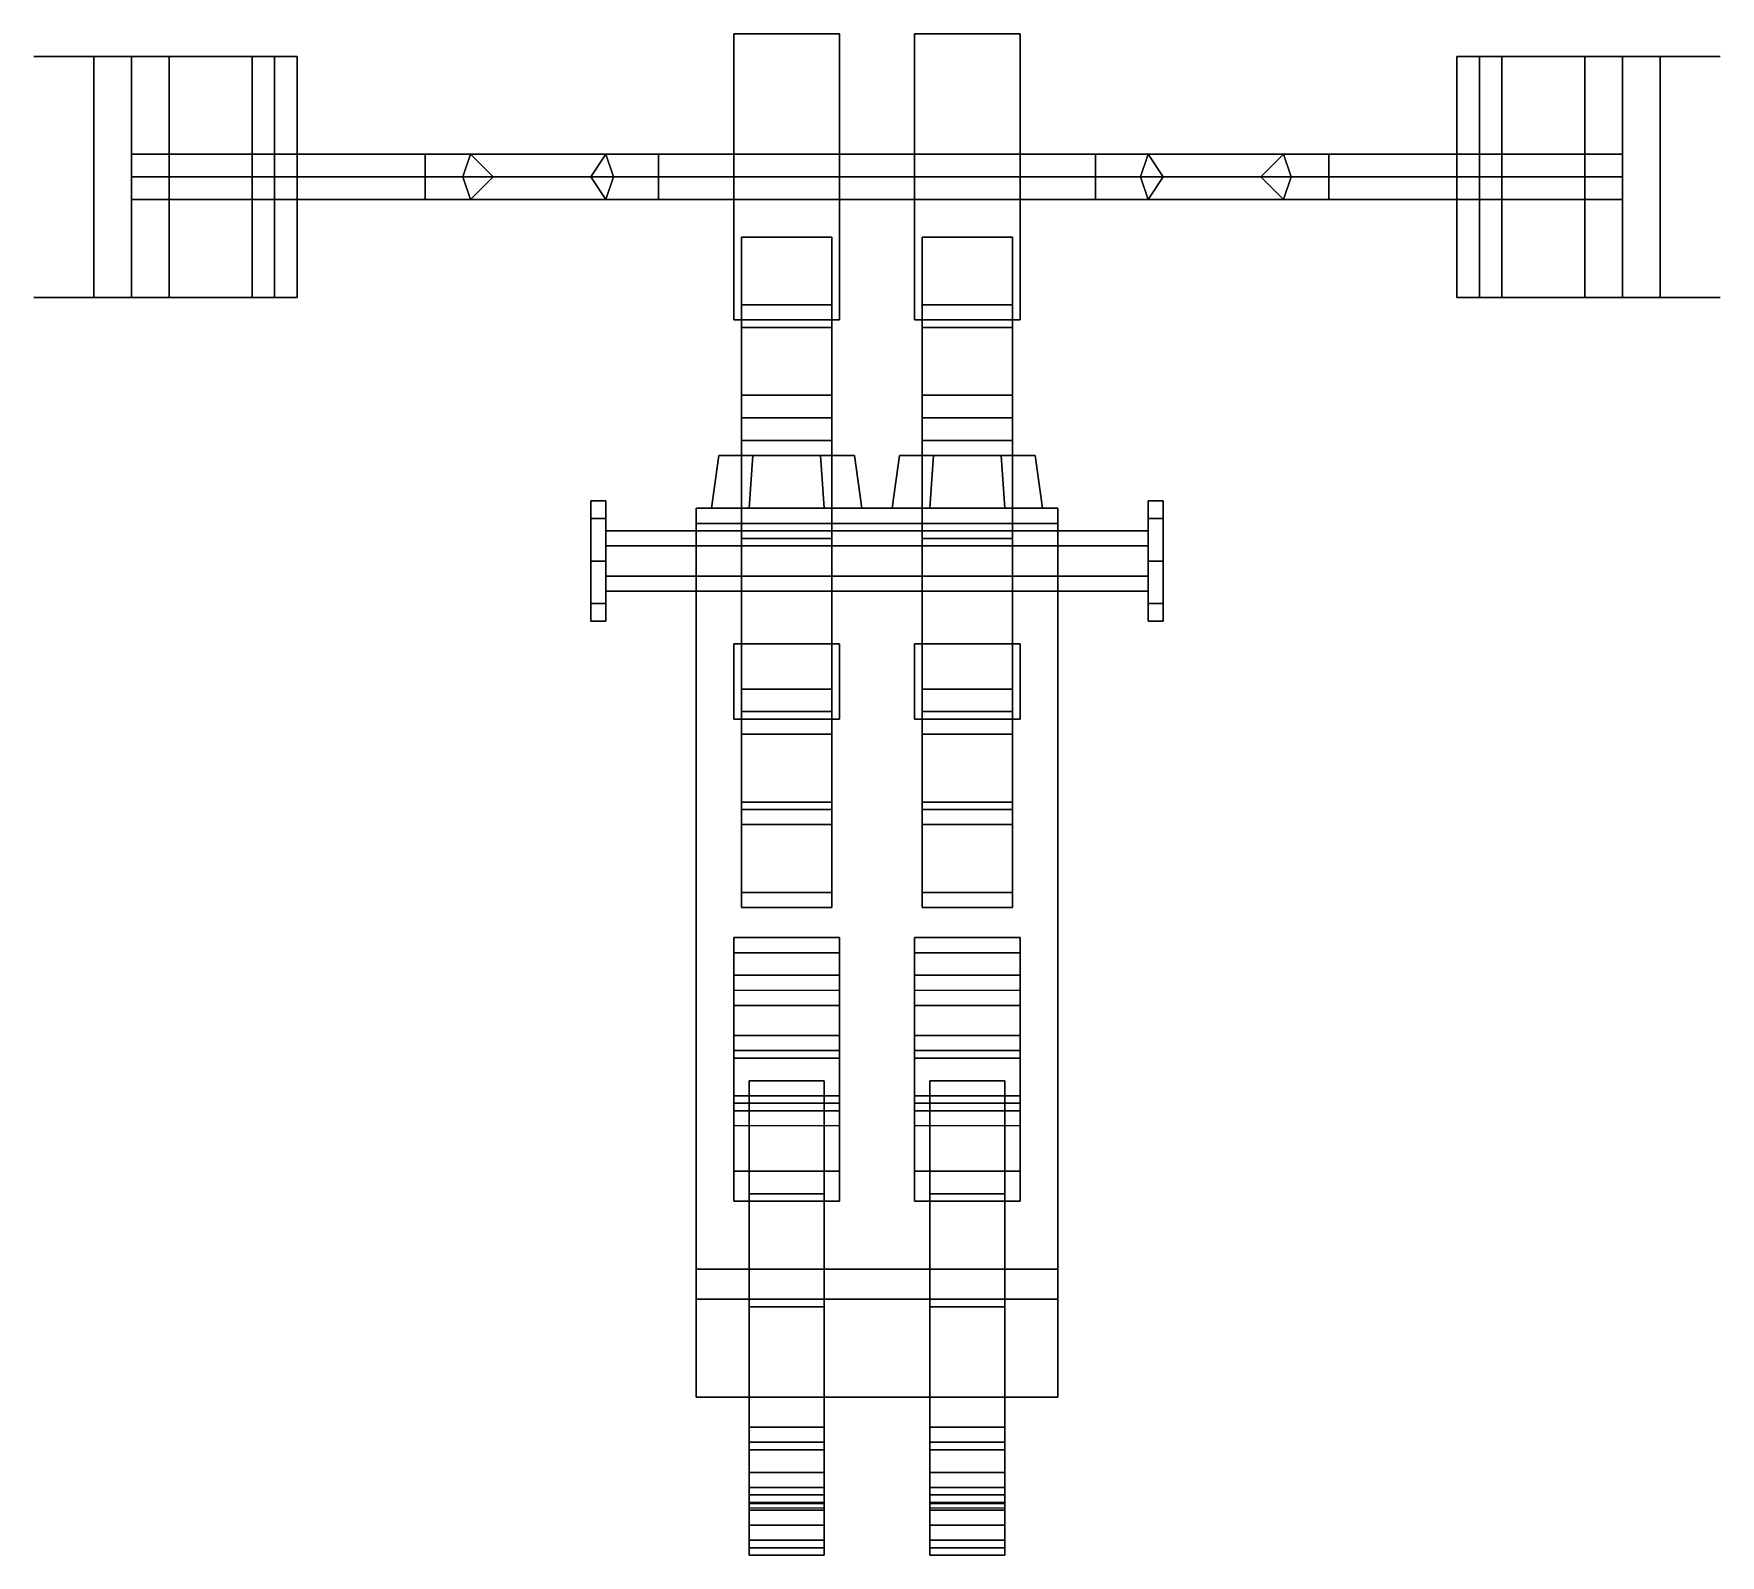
# Model space of a CAD drawing. Extents: x -1.12 to 1.12, y -1.32 to 0.7.
import ezdxf

# ---------------------------------------------------------------- set-up
doc = ezdxf.new("R2010")
doc.units = 0
doc.layers.add('SLEEVE', color=5, linetype='CONTINUOUS')

msp = doc.modelspace()

# ---------------------------------------------------------------- linework, layer by layer
at = {"layer": 'SLEEVE'}
for points in [[(-0.19, 0.32, -0.09), (-0.19, 0.7, -0.09), (-0.05, 0.7, -0.09), (-0.05, 0.32, -0.09)], [(-0.05, 0.32, 0.19), (-0.05, 0.7, 0.19), (-0.19, 0.7, 0.19), (-0.19, 0.32, 0.19)], [(-0.05, 0.7, 0.19), (-0.05, 0.7, -0.09), (-0.19, 0.7, -0.09), (-0.19, 0.7, 0.19)], [(-0.19, 0.7, 0.19), (-0.19, 0.7, -0.09), (-0.19, 0.32, -0.09), (-0.19, 0.32, 0.19)], [(-0.05, 0.32, -0.09), (-0.05, 0.7, -0.09), (-0.05, 0.7, 0.19), (-0.05, 0.32, 0.19)], [(0.19, 0.32, 0.19), (0.19, 0.7, 0.19), (0.05, 0.7, 0.19), (0.05, 0.32, 0.19)], [(0.05, 0.7, 0.19), (0.05, 0.7, -0.09), (0.05, 0.32, -0.09), (0.05, 0.32, 0.19)], [(0.19, 0.7, 0.19), (0.19, 0.7, -0.09), (0.05, 0.7, -0.09), (0.05, 0.7, 0.19)], [(0.05, 0.32, -0.09), (0.05, 0.7, -0.09), (0.19, 0.7, -0.09), (0.19, 0.32, -0.09)], [(0.19, 0.32, -0.09), (0.19, 0.7, -0.09), (0.19, 0.7, 0.19), (0.19, 0.32, 0.19)], [(-1.12, 0.67, 0.11), (-1.08, 0.67, 0.15), (-1.06, 0.67, 0.14), (-1.1, 0.67, 0.1)], [(-1.1, 0.67, 0.1), (-1.06, 0.67, 0.14), (-1.08, 0.67, 0.15), (-1.12, 0.67, 0.11)], [(-1.07, 0.67, 0.1), (-0.92, 0.67, 0.1), (-0.9, 0.67, 0.06), (-1.09, 0.67, 0.06)], [(-1.09, 0.67, 0.06), (-0.9, 0.67, 0.06), (-0.92, 0.67, 0.1), (-1.07, 0.67, 0.1)], [(-1.09, 0.67, 0.02), (-0.9, 0.67, 0.02), (-0.9, 0.67, 0.06), (-1.09, 0.67, 0.06)], [(-1.09, 0.67, 0.06), (-0.9, 0.67, 0.06), (-0.9, 0.67, 0.02), (-1.09, 0.67, 0.02)], [(-1.09, 0.67, 0.02), (-0.9, 0.67, 0.02), (-0.92, 0.67, -0.02), (-1.07, 0.67, -0.02)], [(-1.07, 0.67, -0.02), (-0.92, 0.67, -0.02), (-0.9, 0.67, 0.02), (-1.09, 0.67, 0.02)], [(-1.06, 0.67, 0.14), (-1.02, 0.67, 0.16), (-1.03, 0.67, 0.18), (-1.08, 0.67, 0.15)], [(-1.08, 0.67, 0.15), (-1.03, 0.67, 0.18), (-1.02, 0.67, 0.16), (-1.06, 0.67, 0.14)], [(-1.02, 0.67, 0.13), (-0.97, 0.67, 0.13), (-0.92, 0.67, 0.1), (-1.07, 0.67, 0.1)], [(-1.07, 0.67, 0.1), (-0.92, 0.67, 0.1), (-0.97, 0.67, 0.13), (-1.02, 0.67, 0.13)], [(-1.07, 0.67, -0.02), (-0.92, 0.67, -0.02), (-0.97, 0.67, -0.05), (-1.02, 0.67, -0.05)], [(-1.02, 0.67, -0.05), (-0.97, 0.67, -0.05), (-0.92, 0.67, -0.02), (-1.07, 0.67, -0.02)], [(-0.94, 0.67, -0.08), (-0.99, 0.67, -0.11), (-1.04, 0.67, -0.08), (-0.99, 0.67, -0.05)], [(-1.04, 0.67, -0.08), (-0.99, 0.67, -0.11), (-0.99, 0.35, -0.11), (-1.04, 0.35, -0.08)], [(-0.99, 0.67, -0.05), (-1.04, 0.67, -0.08), (-1.04, 0.35, -0.08), (-0.99, 0.35, -0.05)], [(-1.03, 0.67, 0.18), (-0.95, 0.67, 0.18), (-0.97, 0.67, 0.16), (-1.02, 0.67, 0.16)], [(-1.02, 0.67, 0.16), (-0.97, 0.67, 0.16), (-0.95, 0.67, 0.18), (-1.03, 0.67, 0.18)], [(-0.99, 0.67, -0.11), (-0.94, 0.67, -0.08), (-0.94, 0.35, -0.08), (-0.99, 0.35, -0.11)], [(-0.94, 0.67, -0.08), (-0.99, 0.67, -0.05), (-0.99, 0.35, -0.05), (-0.94, 0.35, -0.08)], [(-0.97, 0.67, 0.16), (-0.91, 0.67, 0.13), (-0.89, 0.67, 0.14), (-0.95, 0.67, 0.18)], [(-0.95, 0.67, 0.18), (-0.89, 0.67, 0.14), (-0.91, 0.67, 0.13), (-0.97, 0.67, 0.16)], [(-0.89, 0.67, 0.14), (-0.79, 0.67, -0.03), (-0.81, 0.67, -0.04), (-0.91, 0.67, 0.13)], [(-0.91, 0.67, 0.13), (-0.81, 0.67, -0.04), (-0.79, 0.67, -0.03), (-0.89, 0.67, 0.14)], [(-0.77, 0.67, -0.03), (-0.8, 0.67, -0.06), (-0.83, 0.67, -0.03), (-0.8, 0.67)], [(-0.83, 0.67, -0.03), (-0.8, 0.67, -0.06), (-0.8, 0.35, -0.06), (-0.83, 0.35, -0.03)], [(-0.8, 0.67), (-0.83, 0.67, -0.03), (-0.83, 0.35, -0.03), (-0.8, 0.35)], [(-0.8, 0.67, -0.06), (-0.77, 0.67, -0.03), (-0.77, 0.35, -0.03), (-0.8, 0.35, -0.06)], [(-0.77, 0.67, -0.03), (-0.8, 0.67), (-0.8, 0.35), (-0.77, 0.35, -0.03)], [(0.77, 0.35, -0.03), (0.8, 0.35), (0.8, 0.67), (0.77, 0.67, -0.03)], [(0.8, 0.35, -0.06), (0.77, 0.35, -0.03), (0.77, 0.67, -0.03), (0.8, 0.67, -0.06)], [(0.8, 0.67), (0.83, 0.67, -0.03), (0.8, 0.67, -0.06), (0.77, 0.67, -0.03)], [(0.91, 0.67, 0.13), (0.81, 0.67, -0.04), (0.79, 0.67, -0.03), (0.89, 0.67, 0.14)], [(0.89, 0.67, 0.14), (0.79, 0.67, -0.03), (0.81, 0.67, -0.04), (0.91, 0.67, 0.13)], [(0.8, 0.35), (0.83, 0.35, -0.03), (0.83, 0.67, -0.03), (0.8, 0.67)], [(0.83, 0.35, -0.03), (0.8, 0.35, -0.06), (0.8, 0.67, -0.06), (0.83, 0.67, -0.03)], [(0.95, 0.67, 0.18), (0.89, 0.67, 0.14), (0.91, 0.67, 0.13), (0.97, 0.67, 0.16)], [(0.97, 0.67, 0.16), (0.91, 0.67, 0.13), (0.89, 0.67, 0.14), (0.95, 0.67, 0.18)], [(1.09, 0.67, 0.02), (0.9, 0.67, 0.02), (0.92, 0.67, -0.02), (1.07, 0.67, -0.02)], [(1.07, 0.67, -0.02), (0.92, 0.67, -0.02), (0.9, 0.67, 0.02), (1.09, 0.67, 0.02)], [(1.09, 0.67, 0.02), (0.9, 0.67, 0.02), (0.9, 0.67, 0.06), (1.09, 0.67, 0.06)], [(1.09, 0.67, 0.06), (0.9, 0.67, 0.06), (0.9, 0.67, 0.02), (1.09, 0.67, 0.02)], [(1.09, 0.67, 0.06), (0.9, 0.67, 0.06), (0.92, 0.67, 0.1), (1.07, 0.67, 0.1)], [(1.07, 0.67, 0.1), (0.92, 0.67, 0.1), (0.9, 0.67, 0.06), (1.09, 0.67, 0.06)], [(1.07, 0.67, -0.02), (0.92, 0.67, -0.02), (0.97, 0.67, -0.05), (1.02, 0.67, -0.05)], [(1.02, 0.67, -0.05), (0.97, 0.67, -0.05), (0.92, 0.67, -0.02), (1.07, 0.67, -0.02)], [(1.07, 0.67, 0.1), (0.92, 0.67, 0.1), (0.97, 0.67, 0.13), (1.02, 0.67, 0.13)], [(1.02, 0.67, 0.13), (0.97, 0.67, 0.13), (0.92, 0.67, 0.1), (1.07, 0.67, 0.1)], [(0.94, 0.35, -0.08), (0.99, 0.35, -0.05), (0.99, 0.67, -0.05), (0.94, 0.67, -0.08)], [(0.99, 0.35, -0.11), (0.94, 0.35, -0.08), (0.94, 0.67, -0.08), (0.99, 0.67, -0.11)], [(0.99, 0.67, -0.05), (1.04, 0.67, -0.08), (0.99, 0.67, -0.11), (0.94, 0.67, -0.08)], [(1.02, 0.67, 0.16), (0.97, 0.67, 0.16), (0.95, 0.67, 0.18), (1.03, 0.67, 0.18)], [(1.03, 0.67, 0.18), (0.95, 0.67, 0.18), (0.97, 0.67, 0.16), (1.02, 0.67, 0.16)], [(0.99, 0.35, -0.05), (1.04, 0.35, -0.08), (1.04, 0.67, -0.08), (0.99, 0.67, -0.05)], [(1.04, 0.35, -0.08), (0.99, 0.35, -0.11), (0.99, 0.67, -0.11), (1.04, 0.67, -0.08)], [(1.08, 0.67, 0.15), (1.03, 0.67, 0.18), (1.02, 0.67, 0.16), (1.06, 0.67, 0.14)], [(1.06, 0.67, 0.14), (1.02, 0.67, 0.16), (1.03, 0.67, 0.18), (1.08, 0.67, 0.15)], [(1.1, 0.67, 0.1), (1.06, 0.67, 0.14), (1.08, 0.67, 0.15), (1.12, 0.67, 0.11)], [(1.12, 0.67, 0.11), (1.08, 0.67, 0.15), (1.06, 0.67, 0.14), (1.1, 0.67, 0.1)], [(-0.99, 0.51, -0.11), (-0.99, 0.54, -0.08), (-0.6, 0.54, -0.08), (-0.6, 0.51, -0.11)], [(-0.99, 0.54, -0.08), (-0.99, 0.51, -0.05), (-0.6, 0.51, -0.05), (-0.6, 0.54, -0.08)], [(-0.6, 0.51, -0.11), (-0.6, 0.54, -0.08), (-0.54, 0.54, -0.06), (-0.51, 0.51, -0.07)], [(-0.6, 0.54, -0.08), (-0.6, 0.51, -0.05), (-0.55, 0.51, -0.04), (-0.54, 0.54, -0.06)], [(-0.54, 0.54, -0.06), (-0.55, 0.51, -0.04), (-0.38, 0.51, 0.13), (-0.36, 0.54, 0.11)], [(-0.51, 0.51, -0.07), (-0.54, 0.54, -0.06), (-0.36, 0.54, 0.11), (-0.35, 0.51, 0.08)], [(-0.36, 0.54, 0.11), (-0.38, 0.51, 0.13), (-0.29, 0.51, 0.17), (-0.29, 0.54, 0.14)], [(-0.35, 0.51, 0.08), (-0.36, 0.54, 0.11), (-0.29, 0.54, 0.14), (-0.29, 0.51, 0.11)], [(0.29, 0.51, 0.17), (0.29, 0.54, 0.14), (-0.29, 0.54, 0.14), (-0.29, 0.51, 0.17)], [(0.29, 0.54, 0.14), (0.29, 0.51, 0.11), (-0.29, 0.51, 0.11), (-0.29, 0.54, 0.14)], [(0.38, 0.51, 0.13), (0.36, 0.54, 0.11), (0.29, 0.54, 0.14), (0.29, 0.51, 0.17)], [(0.36, 0.54, 0.11), (0.35, 0.51, 0.08), (0.29, 0.51, 0.11), (0.29, 0.54, 0.14)], [(0.54, 0.54, -0.06), (0.51, 0.51, -0.07), (0.35, 0.51, 0.08), (0.36, 0.54, 0.11)], [(0.55, 0.51, -0.04), (0.54, 0.54, -0.06), (0.36, 0.54, 0.11), (0.38, 0.51, 0.13)], [(0.6, 0.54, -0.08), (0.6, 0.51, -0.11), (0.51, 0.51, -0.07), (0.54, 0.54, -0.06)], [(0.6, 0.51, -0.05), (0.6, 0.54, -0.08), (0.54, 0.54, -0.06), (0.55, 0.51, -0.04)], [(0.99, 0.51, -0.05), (0.99, 0.54, -0.08), (0.6, 0.54, -0.08), (0.6, 0.51, -0.05)], [(0.99, 0.54, -0.08), (0.99, 0.51, -0.11), (0.6, 0.51, -0.11), (0.6, 0.54, -0.08)], [(-0.99, 0.48, -0.08), (-0.99, 0.51, -0.11), (-0.6, 0.51, -0.11), (-0.6, 0.48, -0.08)], [(-0.99, 0.51, -0.05), (-0.99, 0.48, -0.08), (-0.6, 0.48, -0.08), (-0.6, 0.51, -0.05)], [(-0.6, 0.48, -0.08), (-0.6, 0.51, -0.11), (-0.51, 0.51, -0.07), (-0.54, 0.48, -0.06)], [(-0.6, 0.51, -0.05), (-0.6, 0.48, -0.08), (-0.54, 0.48, -0.06), (-0.55, 0.51, -0.04)], [(-0.55, 0.51, -0.04), (-0.54, 0.48, -0.06), (-0.36, 0.48, 0.11), (-0.38, 0.51, 0.13)], [(-0.54, 0.48, -0.06), (-0.51, 0.51, -0.07), (-0.35, 0.51, 0.08), (-0.36, 0.48, 0.11)], [(-0.38, 0.51, 0.13), (-0.36, 0.48, 0.11), (-0.29, 0.48, 0.14), (-0.29, 0.51, 0.17)], [(-0.36, 0.48, 0.11), (-0.35, 0.51, 0.08), (-0.29, 0.51, 0.11), (-0.29, 0.48, 0.14)], [(0.29, 0.48, 0.14), (0.29, 0.51, 0.17), (-0.29, 0.51, 0.17), (-0.29, 0.48, 0.14)], [(0.29, 0.51, 0.11), (0.29, 0.48, 0.14), (-0.29, 0.48, 0.14), (-0.29, 0.51, 0.11)], [(0.36, 0.48, 0.11), (0.38, 0.51, 0.13), (0.29, 0.51, 0.17), (0.29, 0.48, 0.14)], [(0.35, 0.51, 0.08), (0.36, 0.48, 0.11), (0.29, 0.48, 0.14), (0.29, 0.51, 0.11)], [(0.51, 0.51, -0.07), (0.54, 0.48, -0.06), (0.36, 0.48, 0.11), (0.35, 0.51, 0.08)], [(0.54, 0.48, -0.06), (0.55, 0.51, -0.04), (0.38, 0.51, 0.13), (0.36, 0.48, 0.11)], [(0.6, 0.51, -0.11), (0.6, 0.48, -0.08), (0.54, 0.48, -0.06), (0.51, 0.51, -0.07)], [(0.6, 0.48, -0.08), (0.6, 0.51, -0.05), (0.55, 0.51, -0.04), (0.54, 0.48, -0.06)], [(0.99, 0.48, -0.08), (0.99, 0.51, -0.05), (0.6, 0.51, -0.05), (0.6, 0.48, -0.08)], [(0.99, 0.51, -0.11), (0.99, 0.48, -0.08), (0.6, 0.48, -0.08), (0.6, 0.51, -0.11)], [(-0.18, 0.43, -0.27), (-0.18, 0.31, -0.27), (-0.06, 0.31, -0.27), (-0.06, 0.43, -0.27)], [(-0.06, 0.43, -0.27), (-0.06, 0.34, -0.38), (-0.18, 0.34, -0.38), (-0.18, 0.43, -0.27)], [(-0.18, 0.34, -0.38), (-0.18, 0.22, -0.34), (-0.18, 0.31, -0.27), (-0.18, 0.43, -0.27)], [(-0.06, 0.31, -0.27), (-0.06, 0.22, -0.34), (-0.06, 0.34, -0.38), (-0.06, 0.43, -0.27)], [(0.06, 0.43, -0.27), (0.06, 0.31, -0.27), (0.18, 0.31, -0.27), (0.18, 0.43, -0.27)], [(0.18, 0.43, -0.27), (0.18, 0.34, -0.38), (0.06, 0.34, -0.38), (0.06, 0.43, -0.27)], [(0.06, 0.34, -0.38), (0.06, 0.22, -0.34), (0.06, 0.31, -0.27), (0.06, 0.43, -0.27)], [(0.18, 0.31, -0.27), (0.18, 0.22, -0.34), (0.18, 0.34, -0.38), (0.18, 0.43, -0.27)], [(-1.1, 0.35, 0.1), (-1.06, 0.35, 0.14), (-1.08, 0.35, 0.15), (-1.12, 0.35, 0.11)], [(-1.12, 0.35, 0.11), (-1.08, 0.35, 0.15), (-1.06, 0.35, 0.14), (-1.1, 0.35, 0.1)], [(-1.08, 0.35, 0.15), (-1.03, 0.35, 0.18), (-1.02, 0.35, 0.16), (-1.06, 0.35, 0.14)], [(-1.06, 0.35, 0.14), (-1.02, 0.35, 0.16), (-1.03, 0.35, 0.18), (-1.08, 0.35, 0.15)], [(-0.99, 0.35, -0.05), (-1.04, 0.35, -0.08), (-0.99, 0.35, -0.11), (-0.94, 0.35, -0.08)], [(-1.02, 0.35, 0.16), (-0.97, 0.35, 0.16), (-0.95, 0.35, 0.18), (-1.03, 0.35, 0.18)], [(-1.03, 0.35, 0.18), (-0.95, 0.35, 0.18), (-0.97, 0.35, 0.16), (-1.02, 0.35, 0.16)], [(-0.95, 0.35, 0.18), (-0.89, 0.35, 0.14), (-0.91, 0.35, 0.13), (-0.97, 0.35, 0.16)], [(-0.97, 0.35, 0.16), (-0.91, 0.35, 0.13), (-0.89, 0.35, 0.14), (-0.95, 0.35, 0.18)], [(-0.91, 0.35, 0.13), (-0.81, 0.35, -0.04), (-0.79, 0.35, -0.03), (-0.89, 0.35, 0.14)], [(-0.89, 0.35, 0.14), (-0.79, 0.35, -0.03), (-0.81, 0.35, -0.04), (-0.91, 0.35, 0.13)], [(-0.8, 0.35), (-0.83, 0.35, -0.03), (-0.8, 0.35, -0.06), (-0.77, 0.35, -0.03)], [(-0.06, 0.34, -0.38), (-0.06, 0.19, -0.47), (-0.18, 0.19, -0.47), (-0.18, 0.34, -0.38)], [(-0.18, 0.19, -0.47), (-0.18, 0.16, -0.38), (-0.18, 0.22, -0.34), (-0.18, 0.34, -0.38)], [(-0.06, 0.22, -0.34), (-0.06, 0.16, -0.38), (-0.06, 0.19, -0.47), (-0.06, 0.34, -0.38)], [(0.18, 0.34, -0.38), (0.18, 0.19, -0.47), (0.06, 0.19, -0.47), (0.06, 0.34, -0.38)], [(0.06, 0.19, -0.47), (0.06, 0.16, -0.38), (0.06, 0.22, -0.34), (0.06, 0.34, -0.38)], [(0.18, 0.22, -0.34), (0.18, 0.16, -0.38), (0.18, 0.19, -0.47), (0.18, 0.34, -0.38)], [(0.77, 0.35, -0.03), (0.8, 0.35, -0.06), (0.83, 0.35, -0.03), (0.8, 0.35)], [(0.89, 0.35, 0.14), (0.79, 0.35, -0.03), (0.81, 0.35, -0.04), (0.91, 0.35, 0.13)], [(0.91, 0.35, 0.13), (0.81, 0.35, -0.04), (0.79, 0.35, -0.03), (0.89, 0.35, 0.14)], [(0.97, 0.35, 0.16), (0.91, 0.35, 0.13), (0.89, 0.35, 0.14), (0.95, 0.35, 0.18)], [(0.95, 0.35, 0.18), (0.89, 0.35, 0.14), (0.91, 0.35, 0.13), (0.97, 0.35, 0.16)], [(0.94, 0.35, -0.08), (0.99, 0.35, -0.11), (1.04, 0.35, -0.08), (0.99, 0.35, -0.05)], [(1.03, 0.35, 0.18), (0.95, 0.35, 0.18), (0.97, 0.35, 0.16), (1.02, 0.35, 0.16)], [(1.02, 0.35, 0.16), (0.97, 0.35, 0.16), (0.95, 0.35, 0.18), (1.03, 0.35, 0.18)], [(1.06, 0.35, 0.14), (1.02, 0.35, 0.16), (1.03, 0.35, 0.18), (1.08, 0.35, 0.15)], [(1.08, 0.35, 0.15), (1.03, 0.35, 0.18), (1.02, 0.35, 0.16), (1.06, 0.35, 0.14)], [(1.12, 0.35, 0.11), (1.08, 0.35, 0.15), (1.06, 0.35, 0.14), (1.1, 0.35, 0.1)], [(1.1, 0.35, 0.1), (1.06, 0.35, 0.14), (1.08, 0.35, 0.15), (1.12, 0.35, 0.11)], [(-0.19, 0.32, 0.19), (-0.19, 0.32, -0.09), (-0.05, 0.32, -0.09), (-0.05, 0.32, 0.19)], [(0.05, 0.32, 0.19), (0.05, 0.32, -0.09), (0.19, 0.32, -0.09), (0.19, 0.32, 0.19)], [(-0.18, 0.31, -0.27), (-0.18, 0.22, -0.34), (-0.06, 0.22, -0.34), (-0.06, 0.31, -0.27)], [(0.06, 0.31, -0.27), (0.06, 0.22, -0.34), (0.18, 0.22, -0.34), (0.18, 0.31, -0.27)], [(-0.18, 0.22, -0.34), (-0.18, 0.16, -0.38), (-0.06, 0.16, -0.38), (-0.06, 0.22, -0.34)], [(0.06, 0.22, -0.34), (0.06, 0.16, -0.38), (0.18, 0.16, -0.38), (0.18, 0.22, -0.34)], [(-0.06, 0.19, -0.47), (-0.06, 0.03, -0.51), (-0.18, 0.03, -0.51), (-0.18, 0.19, -0.47)], [(-0.18, 0.03, -0.51), (-0.18, 0.03, -0.41), (-0.18, 0.16, -0.38), (-0.18, 0.19, -0.47)], [(-0.06, 0.16, -0.38), (-0.06, 0.03, -0.41), (-0.06, 0.03, -0.51), (-0.06, 0.19, -0.47)], [(0.18, 0.19, -0.47), (0.18, 0.03, -0.51), (0.06, 0.03, -0.51), (0.06, 0.19, -0.47)], [(0.06, 0.03, -0.51), (0.06, 0.03, -0.41), (0.06, 0.16, -0.38), (0.06, 0.19, -0.47)], [(0.18, 0.16, -0.38), (0.18, 0.03, -0.41), (0.18, 0.03, -0.51), (0.18, 0.19, -0.47)], [(-0.18, 0.16, -0.38), (-0.18, 0.03, -0.41), (-0.06, 0.03, -0.41), (-0.06, 0.16, -0.38)], [(0.06, 0.16, -0.38), (0.06, 0.03, -0.41), (0.18, 0.03, -0.41), (0.18, 0.16, -0.38)], [(-0.21, 0.14), (-0.165, 0.14, -0.0779), (-0.17, 0.07, -0.0866), (-0.22, 0.07)], [(-0.165, 0.14, 0.0779), (-0.21, 0.14), (-0.22, 0.07), (-0.17, 0.07, 0.0866)], [(-0.165, 0.14, -0.0779), (-0.075, 0.14, -0.0779), (-0.07, 0.07, -0.0866), (-0.17, 0.07, -0.0866)], [(-0.075, 0.14, 0.0779), (-0.165, 0.14, 0.0779), (-0.17, 0.07, 0.0866), (-0.07, 0.07, 0.0866)], [(-0.075, 0.14, -0.0779), (-0.03, 0.14), (-0.02, 0.07), (-0.07, 0.07, -0.0866)], [(-0.03, 0.14), (-0.075, 0.14, 0.0779), (-0.07, 0.07, 0.0866), (-0.02, 0.07)], [(0.03, 0.14), (0.075, 0.14, -0.0779), (0.07, 0.07, -0.0866), (0.02, 0.07)], [(0.075, 0.14, 0.0779), (0.03, 0.14), (0.02, 0.07), (0.07, 0.07, 0.0866)], [(0.075, 0.14, -0.0779), (0.165, 0.14, -0.0779), (0.17, 0.07, -0.0866), (0.07, 0.07, -0.0866)], [(0.165, 0.14, 0.0779), (0.075, 0.14, 0.0779), (0.07, 0.07, 0.0866), (0.17, 0.07, 0.0866)], [(0.165, 0.14, -0.0779), (0.21, 0.14), (0.22, 0.07), (0.17, 0.07, -0.0866)], [(0.21, 0.14), (0.165, 0.14, 0.0779), (0.17, 0.07, 0.0866), (0.22, 0.07)], [(-0.38, 0, 0.08), (-0.38, 0.0566, 0.0566), (-0.38, 0.08), (-0.38, -0.0566, 0.0566)], [(-0.38, -0.0566, 0.0566), (-0.38, 0.08), (-0.38, 0.0566, -0.0566), (-0.38, -0.08)], [(-0.38, 0.0566, -0.0566), (-0.38, 0.08), (-0.36, 0.08), (-0.36, 0.0566, -0.0566)], [(-0.38, 0.08), (-0.38, 0.0566, 0.0566), (-0.36, 0.0566, 0.0566), (-0.36, 0.08)], [(-0.36, 0.08), (-0.36, -0.0566, 0.0566), (-0.36, -0.08), (-0.36, 0.0566, -0.0566)], [(-0.36, 0.0566, 0.0566), (-0.36, 0, 0.08), (-0.36, -0.0566, 0.0566), (-0.36, 0.08)], [(0.24, 0.05, 0.14), (0.24, 0.07, 0.1), (-0.24, 0.07, 0.1), (-0.24, 0.05, 0.14)], [(0.24, 0.07, 0.1), (0.24, 0.07, -0.1), (-0.24, 0.07, -0.1), (-0.24, 0.07, 0.1)], [(-0.24, 0.05, -0.17), (-0.24, 0.07, -0.1), (0.24, 0.07, -0.1), (0.24, 0.05, -0.17)], [(-0.24, 0.07, 0.1), (-0.24, 0.07, -0.1), (-0.24, 0.05, -0.17), (-0.24, 0.05, 0.14)], [(0.24, 0.05, -0.17), (0.24, 0.07, -0.1), (0.24, 0.07, 0.1), (0.24, 0.05, 0.14)], [(0.36, 0.08), (0.36, 0.0566, 0.0566), (0.38, 0.0566, 0.0566), (0.38, 0.08)], [(0.36, 0.0566, -0.0566), (0.36, 0.08), (0.38, 0.08), (0.38, 0.0566, -0.0566)], [(0.36, -0.0566, 0.0566), (0.36, 0.08), (0.36, 0.0566, -0.0566), (0.36, -0.08)], [(0.36, 0, 0.08), (0.36, 0.0566, 0.0566), (0.36, 0.08), (0.36, -0.0566, 0.0566)], [(0.38, 0.0566, 0.0566), (0.38, 0, 0.08), (0.38, -0.0566, 0.0566), (0.38, 0.08)], [(0.38, 0.08), (0.38, -0.0566, 0.0566), (0.38, -0.08), (0.38, 0.0566, -0.0566)], [(-0.38, -0.08), (-0.38, 0.0566, -0.0566), (-0.38, 0, -0.08), (-0.38, -0.0566, -0.0566)], [(-0.38, 0, -0.08), (-0.38, 0.0566, -0.0566), (-0.36, 0.0566, -0.0566), (-0.36, 0, -0.08)], [(-0.38, 0.0566, 0.0566), (-0.38, 0, 0.08), (-0.36, 0, 0.08), (-0.36, 0.0566, 0.0566)], [(-0.36, 0.0566, -0.0566), (-0.36, -0.08), (-0.36, -0.0566, -0.0566), (-0.36, 0, -0.08)], [(0.24, -0.98, 0.14), (0.24, 0.05, 0.14), (-0.24, 0.05, 0.14), (-0.24, -0.98, 0.14)], [(-0.24, -0.94, -0.17), (-0.24, 0.05, -0.17), (0.24, 0.05, -0.17), (0.24, -0.94, -0.17)], [(-0.24, 0.05, 0.14), (-0.24, 0.05, -0.17), (-0.24, -0.94, -0.17), (-0.24, -0.94, 0.14)], [(0.24, -0.94, -0.17), (0.24, 0.05, -0.17), (0.24, 0.05, 0.14), (0.24, -0.94, 0.14)], [(0.36, 0.0566, 0.0566), (0.36, 0, 0.08), (0.38, 0, 0.08), (0.38, 0.0566, 0.0566)], [(0.36, 0, -0.08), (0.36, 0.0566, -0.0566), (0.38, 0.0566, -0.0566), (0.38, 0, -0.08)], [(0.36, -0.08), (0.36, 0.0566, -0.0566), (0.36, 0, -0.08), (0.36, -0.0566, -0.0566)], [(0.38, 0.0566, -0.0566), (0.38, -0.08), (0.38, -0.0566, -0.0566), (0.38, 0, -0.08)], [(-0.36, 0.04), (-0.36, 0.02, 0.0346), (0.36, 0.02, 0.0346), (0.36, 0.04)], [(-0.36, 0.02, -0.0346), (-0.36, 0.04), (0.36, 0.04), (0.36, 0.02, -0.0346)], [(-0.18, -0.04, -0.51), (-0.18, 0.03, -0.51), (-0.06, 0.03, -0.51), (-0.06, -0.04, -0.51)], [(-0.18, -0.04, -0.41), (-0.18, 0.03, -0.41), (-0.18, 0.03, -0.51), (-0.18, -0.04, -0.51)], [(-0.06, -0.04, -0.41), (-0.06, 0.03, -0.41), (-0.18, 0.03, -0.41), (-0.18, -0.04, -0.41)], [(-0.06, 0.03, -0.51), (-0.06, 0.03, -0.41), (-0.06, -0.04, -0.41), (-0.06, -0.04, -0.51)], [(0.06, -0.04, -0.51), (0.06, 0.03, -0.51), (0.18, 0.03, -0.51), (0.18, -0.04, -0.51)], [(0.06, -0.04, -0.41), (0.06, 0.03, -0.41), (0.06, 0.03, -0.51), (0.06, -0.04, -0.51)], [(0.18, -0.04, -0.41), (0.18, 0.03, -0.41), (0.06, 0.03, -0.41), (0.06, -0.04, -0.41)], [(0.18, 0.03, -0.51), (0.18, 0.03, -0.41), (0.18, -0.04, -0.41), (0.18, -0.04, -0.51)], [(-0.38, -0.0566, -0.0566), (-0.38, 0, -0.08), (-0.36, 0, -0.08), (-0.36, -0.0566, -0.0566)], [(-0.38, 0, 0.08), (-0.38, -0.0566, 0.0566), (-0.36, -0.0566, 0.0566), (-0.36, 0, 0.08)], [(-0.36, 0.02, 0.0346), (-0.36, -0.02, 0.0346), (0.36, -0.02, 0.0346), (0.36, 0.02, 0.0346)], [(-0.36, -0.02, -0.0346), (-0.36, 0.02, -0.0346), (0.36, 0.02, -0.0346), (0.36, -0.02, -0.0346)], [(0.36, 0, 0.08), (0.36, -0.0566, 0.0566), (0.38, -0.0566, 0.0566), (0.38, 0, 0.08)], [(0.36, -0.0566, -0.0566), (0.36, 0, -0.08), (0.38, 0, -0.08), (0.38, -0.0566, -0.0566)], [(-0.36, -0.02, 0.0346), (-0.36, -0.04), (0.36, -0.04), (0.36, -0.02, 0.0346)], [(-0.36, -0.04), (-0.36, -0.02, -0.0346), (0.36, -0.02, -0.0346), (0.36, -0.04)], [(-0.18, -0.17, -0.38), (-0.18, -0.04, -0.41), (-0.18, -0.04, -0.51), (-0.18, -0.2, -0.47)], [(-0.06, -0.17, -0.38), (-0.06, -0.04, -0.41), (-0.18, -0.04, -0.41), (-0.18, -0.17, -0.38)], [(-0.18, -0.2, -0.47), (-0.18, -0.04, -0.51), (-0.06, -0.04, -0.51), (-0.06, -0.2, -0.47)], [(-0.06, -0.04, -0.51), (-0.06, -0.04, -0.41), (-0.06, -0.17, -0.38), (-0.06, -0.2, -0.47)], [(0.06, -0.17, -0.38), (0.06, -0.04, -0.41), (0.06, -0.04, -0.51), (0.06, -0.2, -0.47)], [(0.18, -0.17, -0.38), (0.18, -0.04, -0.41), (0.06, -0.04, -0.41), (0.06, -0.17, -0.38)], [(0.06, -0.2, -0.47), (0.06, -0.04, -0.51), (0.18, -0.04, -0.51), (0.18, -0.2, -0.47)], [(0.18, -0.04, -0.51), (0.18, -0.04, -0.41), (0.18, -0.17, -0.38), (0.18, -0.2, -0.47)], [(-0.38, -0.08), (-0.38, -0.0566, -0.0566), (-0.36, -0.0566, -0.0566), (-0.36, -0.08)], [(-0.38, -0.0566, 0.0566), (-0.38, -0.08), (-0.36, -0.08), (-0.36, -0.0566, 0.0566)], [(0.36, -0.0566, 0.0566), (0.36, -0.08), (0.38, -0.08), (0.38, -0.0566, 0.0566)], [(0.36, -0.08), (0.36, -0.0566, -0.0566), (0.38, -0.0566, -0.0566), (0.38, -0.08)], [(-0.05, -0.21, 0.17), (-0.05, -0.11, 0.17), (-0.19, -0.11, 0.17), (-0.19, -0.21, 0.17)], [(-0.19, -0.11, 0.17), (-0.19, -0.11, 0.14), (-0.19, -0.21, 0.14), (-0.19, -0.21, 0.17)], [(-0.05, -0.11, 0.17), (-0.05, -0.11, 0.14), (-0.19, -0.11, 0.14), (-0.19, -0.11, 0.17)], [(-0.05, -0.21, 0.14), (-0.05, -0.11, 0.14), (-0.05, -0.11, 0.17), (-0.05, -0.21, 0.17)], [(0.19, -0.11, 0.17), (0.19, -0.11, 0.14), (0.05, -0.11, 0.14), (0.05, -0.11, 0.17)], [(0.05, -0.11, 0.17), (0.05, -0.11, 0.14), (0.05, -0.21, 0.14), (0.05, -0.21, 0.17)], [(0.19, -0.21, 0.17), (0.19, -0.11, 0.17), (0.05, -0.11, 0.17), (0.05, -0.21, 0.17)], [(0.19, -0.21, 0.14), (0.19, -0.11, 0.14), (0.19, -0.11, 0.17), (0.19, -0.21, 0.17)], [(-0.18, -0.23, -0.34), (-0.18, -0.17, -0.38), (-0.18, -0.2, -0.47), (-0.18, -0.35, -0.38)], [(-0.06, -0.23, -0.34), (-0.06, -0.17, -0.38), (-0.18, -0.17, -0.38), (-0.18, -0.23, -0.34)], [(-0.06, -0.2, -0.47), (-0.06, -0.17, -0.38), (-0.06, -0.23, -0.34), (-0.06, -0.35, -0.38)], [(0.06, -0.23, -0.34), (0.06, -0.17, -0.38), (0.06, -0.2, -0.47), (0.06, -0.35, -0.38)], [(0.18, -0.23, -0.34), (0.18, -0.17, -0.38), (0.06, -0.17, -0.38), (0.06, -0.23, -0.34)], [(0.18, -0.2, -0.47), (0.18, -0.17, -0.38), (0.18, -0.23, -0.34), (0.18, -0.35, -0.38)], [(-0.18, -0.35, -0.38), (-0.18, -0.2, -0.47), (-0.06, -0.2, -0.47), (-0.06, -0.35, -0.38)], [(0.06, -0.35, -0.38), (0.06, -0.2, -0.47), (0.18, -0.2, -0.47), (0.18, -0.35, -0.38)], [(-0.19, -0.21, 0.17), (-0.19, -0.21, 0.14), (-0.05, -0.21, 0.14), (-0.05, -0.21, 0.17)], [(0.05, -0.21, 0.17), (0.05, -0.21, 0.14), (0.19, -0.21, 0.14), (0.19, -0.21, 0.17)], [(-0.18, -0.32, -0.27), (-0.18, -0.23, -0.34), (-0.18, -0.35, -0.38), (-0.18, -0.44, -0.27)], [(-0.06, -0.32, -0.27), (-0.06, -0.23, -0.34), (-0.18, -0.23, -0.34), (-0.18, -0.32, -0.27)], [(-0.06, -0.35, -0.38), (-0.06, -0.23, -0.34), (-0.06, -0.32, -0.27), (-0.06, -0.44, -0.27)], [(0.06, -0.32, -0.27), (0.06, -0.23, -0.34), (0.06, -0.35, -0.38), (0.06, -0.44, -0.27)], [(0.18, -0.32, -0.27), (0.18, -0.23, -0.34), (0.06, -0.23, -0.34), (0.06, -0.32, -0.27)], [(0.18, -0.35, -0.38), (0.18, -0.23, -0.34), (0.18, -0.32, -0.27), (0.18, -0.44, -0.27)], [(-0.18, -0.33, -0.21), (-0.18, -0.32, -0.27), (-0.18, -0.44, -0.27), (-0.18, -0.46, -0.21)], [(-0.06, -0.33, -0.21), (-0.06, -0.32, -0.27), (-0.18, -0.32, -0.27), (-0.18, -0.33, -0.21)], [(-0.18, -0.33, -0.17), (-0.18, -0.33, -0.21), (-0.18, -0.46, -0.21), (-0.18, -0.46, -0.17)], [(-0.06, -0.33, -0.17), (-0.06, -0.33, -0.21), (-0.18, -0.33, -0.21), (-0.18, -0.33, -0.17)], [(-0.06, -0.44, -0.27), (-0.06, -0.32, -0.27), (-0.06, -0.33, -0.21), (-0.06, -0.46, -0.21)], [(-0.06, -0.46, -0.21), (-0.06, -0.33, -0.21), (-0.06, -0.33, -0.17), (-0.06, -0.46, -0.17)], [(0.06, -0.33, -0.21), (0.06, -0.32, -0.27), (0.06, -0.44, -0.27), (0.06, -0.46, -0.21)], [(0.18, -0.33, -0.21), (0.18, -0.32, -0.27), (0.06, -0.32, -0.27), (0.06, -0.33, -0.21)], [(0.06, -0.33, -0.17), (0.06, -0.33, -0.21), (0.06, -0.46, -0.21), (0.06, -0.46, -0.17)], [(0.18, -0.33, -0.17), (0.18, -0.33, -0.21), (0.06, -0.33, -0.21), (0.06, -0.33, -0.17)], [(0.18, -0.44, -0.27), (0.18, -0.32, -0.27), (0.18, -0.33, -0.21), (0.18, -0.46, -0.21)], [(0.18, -0.46, -0.21), (0.18, -0.33, -0.21), (0.18, -0.33, -0.17), (0.18, -0.46, -0.17)], [(-0.18, -0.44, -0.27), (-0.18, -0.35, -0.38), (-0.06, -0.35, -0.38), (-0.06, -0.44, -0.27)], [(0.06, -0.44, -0.27), (0.06, -0.35, -0.38), (0.18, -0.35, -0.38), (0.18, -0.44, -0.27)], [(-0.18, -0.46, -0.21), (-0.18, -0.44, -0.27), (-0.06, -0.44, -0.27), (-0.06, -0.46, -0.21)], [(0.06, -0.46, -0.21), (0.06, -0.44, -0.27), (0.18, -0.44, -0.27), (0.18, -0.46, -0.21)], [(-0.18, -0.46, -0.17), (-0.18, -0.46, -0.21), (-0.06, -0.46, -0.21), (-0.06, -0.46, -0.17)], [(0.06, -0.46, -0.17), (0.06, -0.46, -0.21), (0.18, -0.46, -0.21), (0.18, -0.46, -0.17)], [(-0.05, -0.59, 0.39), (-0.05, -0.5, 0.36), (-0.19, -0.5, 0.36), (-0.19, -0.59, 0.39)], [(-0.19, -0.5, 0.36), (-0.19, -0.52, 0.31), (-0.19, -0.63, 0.29), (-0.19, -0.59, 0.39)], [(-0.05, -0.5, 0.36), (-0.05, -0.52, 0.31), (-0.19, -0.52, 0.31), (-0.19, -0.5, 0.36)], [(-0.05, -0.63, 0.29), (-0.05, -0.52, 0.31), (-0.05, -0.5, 0.36), (-0.05, -0.59, 0.39)], [(0.19, -0.59, 0.39), (0.19, -0.5, 0.36), (0.05, -0.5, 0.36), (0.05, -0.59, 0.39)], [(0.05, -0.5, 0.36), (0.05, -0.52, 0.31), (0.05, -0.63, 0.29), (0.05, -0.59, 0.39)], [(0.19, -0.5, 0.36), (0.19, -0.52, 0.31), (0.05, -0.52, 0.31), (0.05, -0.5, 0.36)], [(0.19, -0.63, 0.29), (0.19, -0.52, 0.31), (0.19, -0.5, 0.36), (0.19, -0.59, 0.39)], [(-0.19, -0.52, 0.31), (-0.19, -0.55, 0.24), (-0.19, -0.65, 0.19), (-0.19, -0.63, 0.29)], [(-0.05, -0.52, 0.31), (-0.05, -0.55, 0.24), (-0.19, -0.55, 0.24), (-0.19, -0.52, 0.31)], [(-0.05, -0.65, 0.19), (-0.05, -0.55, 0.24), (-0.05, -0.52, 0.31), (-0.05, -0.63, 0.29)], [(0.05, -0.52, 0.31), (0.05, -0.55, 0.24), (0.05, -0.65, 0.19), (0.05, -0.63, 0.29)], [(0.19, -0.52, 0.31), (0.19, -0.55, 0.24), (0.05, -0.55, 0.24), (0.05, -0.52, 0.31)], [(0.19, -0.65, 0.19), (0.19, -0.55, 0.24), (0.19, -0.52, 0.31), (0.19, -0.63, 0.29)], [(-0.19, -0.55, 0.24), (-0.19, -0.57, 0.14), (-0.19, -0.66, 0.14), (-0.19, -0.65, 0.19)], [(-0.05, -0.55, 0.24), (-0.05, -0.57, 0.14), (-0.19, -0.57, 0.14), (-0.19, -0.55, 0.24)], [(-0.05, -0.66, 0.14), (-0.05, -0.57, 0.14), (-0.05, -0.55, 0.24), (-0.05, -0.65, 0.19)], [(0.05, -0.55, 0.24), (0.05, -0.57, 0.14), (0.05, -0.66, 0.14), (0.05, -0.65, 0.19)], [(0.19, -0.55, 0.24), (0.19, -0.57, 0.14), (0.05, -0.57, 0.14), (0.05, -0.55, 0.24)], [(0.19, -0.66, 0.14), (0.19, -0.57, 0.14), (0.19, -0.55, 0.24), (0.19, -0.65, 0.19)], [(-0.19, -0.59, 0.39), (-0.19, -0.63, 0.29), (-0.05, -0.63, 0.29), (-0.05, -0.59, 0.39)], [(0.05, -0.59, 0.39), (0.05, -0.63, 0.29), (0.19, -0.63, 0.29), (0.19, -0.59, 0.39)], [(-0.19, -0.63, 0.29), (-0.19, -0.65, 0.19), (-0.05, -0.65, 0.19), (-0.05, -0.63, 0.29)], [(0.05, -0.63, 0.29), (0.05, -0.65, 0.19), (0.19, -0.65, 0.19), (0.19, -0.63, 0.29)], [(-0.19, -0.65, 0.19), (-0.19, -0.66, 0.14), (-0.05, -0.66, 0.14), (-0.05, -0.65, 0.19)], [(-0.19, -0.66, 0.43), (-0.19, -0.71, 0.29), (-0.19, -0.81, 0.23), (-0.19, -0.72, 0.46)], [(-0.05, -0.66, 0.43), (-0.05, -0.71, 0.29), (-0.19, -0.71, 0.29), (-0.19, -0.66, 0.43)], [(-0.05, -0.72, 0.46), (-0.05, -0.66, 0.43), (-0.19, -0.66, 0.43), (-0.19, -0.72, 0.46)], [(-0.05, -0.81, 0.23), (-0.05, -0.71, 0.29), (-0.05, -0.66, 0.43), (-0.05, -0.72, 0.46)], [(0.05, -0.65, 0.19), (0.05, -0.66, 0.14), (0.19, -0.66, 0.14), (0.19, -0.65, 0.19)], [(0.05, -0.66, 0.43), (0.05, -0.71, 0.29), (0.05, -0.81, 0.23), (0.05, -0.72, 0.46)], [(0.19, -0.66, 0.43), (0.19, -0.71, 0.29), (0.05, -0.71, 0.29), (0.05, -0.66, 0.43)], [(0.19, -0.72, 0.46), (0.19, -0.66, 0.43), (0.05, -0.66, 0.43), (0.05, -0.72, 0.46)], [(0.19, -0.81, 0.23), (0.19, -0.71, 0.29), (0.19, -0.66, 0.43), (0.19, -0.72, 0.46)], [(-0.17, -0.84, -1.02), (-0.17, -0.69, -1.07), (-0.07, -0.69, -1.07), (-0.07, -0.84, -1.02)], [(-0.17, -0.84, -0.9), (-0.17, -0.69, -0.95), (-0.17, -0.69, -1.07), (-0.17, -0.84, -1.02)], [(-0.07, -0.84, -0.9), (-0.07, -0.69, -0.95), (-0.17, -0.69, -0.95), (-0.17, -0.84, -0.9)], [(-0.17, -0.69, -1.07), (-0.17, -0.69, -0.95), (-0.07, -0.69, -0.95), (-0.07, -0.69, -1.07)], [(-0.07, -0.69, -1.07), (-0.07, -0.69, -0.95), (-0.07, -0.84, -0.9), (-0.07, -0.84, -1.02)], [(0.07, -0.84, -0.9), (0.07, -0.69, -0.95), (0.07, -0.69, -1.07), (0.07, -0.84, -1.02)], [(0.17, -0.84, -0.9), (0.17, -0.69, -0.95), (0.07, -0.69, -0.95), (0.07, -0.84, -0.9)], [(0.07, -0.84, -1.02), (0.07, -0.69, -1.07), (0.17, -0.69, -1.07), (0.17, -0.84, -1.02)], [(0.07, -0.69, -1.07), (0.07, -0.69, -0.95), (0.17, -0.69, -0.95), (0.17, -0.69, -1.07)], [(0.17, -0.69, -1.07), (0.17, -0.69, -0.95), (0.17, -0.84, -0.9), (0.17, -0.84, -1.02)], [(-0.19, -0.71, 0.29), (-0.19, -0.73, 0.24), (-0.19, -0.85, 0.21), (-0.19, -0.81, 0.23)], [(-0.05, -0.71, 0.29), (-0.05, -0.73, 0.24), (-0.19, -0.73, 0.24), (-0.19, -0.71, 0.29)], [(-0.05, -0.85, 0.21), (-0.05, -0.73, 0.24), (-0.05, -0.71, 0.29), (-0.05, -0.81, 0.23)], [(0.19, -0.71, 0.29), (0.19, -0.73, 0.24), (0.05, -0.73, 0.24), (0.05, -0.71, 0.29)], [(0.05, -0.71, 0.29), (0.05, -0.73, 0.24), (0.05, -0.85, 0.21), (0.05, -0.81, 0.23)], [(0.19, -0.85, 0.21), (0.19, -0.73, 0.24), (0.19, -0.71, 0.29), (0.19, -0.81, 0.23)], [(-0.19, -0.72, 0.46), (-0.19, -0.81, 0.23), (-0.05, -0.81, 0.23), (-0.05, -0.72, 0.46)], [(-0.19, -0.85, 0.21), (-0.19, -0.73, 0.24), (-0.05, -0.73, 0.24), (-0.05, -0.85, 0.21)], [(-0.19, -0.73, 0.24), (-0.19, -0.75, 0.14), (-0.19, -0.85, 0.14), (-0.19, -0.85, 0.21)], [(-0.05, -0.85, 0.21), (-0.05, -0.73, 0.24), (-0.19, -0.73, 0.24), (-0.19, -0.85, 0.21)], [(-0.05, -0.73, 0.24), (-0.05, -0.75, 0.14), (-0.19, -0.75, 0.14), (-0.19, -0.73, 0.24)], [(-0.05, -0.85, 0.14), (-0.05, -0.75, 0.14), (-0.05, -0.73, 0.24), (-0.05, -0.85, 0.21)], [(0.05, -0.72, 0.46), (0.05, -0.81, 0.23), (0.19, -0.81, 0.23), (0.19, -0.72, 0.46)], [(0.05, -0.85, 0.21), (0.05, -0.73, 0.24), (0.19, -0.73, 0.24), (0.19, -0.85, 0.21)], [(0.19, -0.85, 0.21), (0.19, -0.73, 0.24), (0.05, -0.73, 0.24), (0.05, -0.85, 0.21)], [(0.05, -0.73, 0.24), (0.05, -0.75, 0.14), (0.05, -0.85, 0.14), (0.05, -0.85, 0.21)], [(0.19, -0.73, 0.24), (0.19, -0.75, 0.14), (0.05, -0.75, 0.14), (0.05, -0.73, 0.24)], [(0.19, -0.85, 0.14), (0.19, -0.75, 0.14), (0.19, -0.73, 0.24), (0.19, -0.85, 0.21)], [(-0.19, -0.81, 0.23), (-0.19, -0.85, 0.21), (-0.05, -0.85, 0.21), (-0.05, -0.81, 0.23)], [(0.05, -0.81, 0.23), (0.05, -0.85, 0.21), (0.19, -0.85, 0.21), (0.19, -0.81, 0.23)], [(-0.19, -0.85, 0.21), (-0.19, -0.85, 0.14), (-0.05, -0.85, 0.14), (-0.05, -0.85, 0.21)], [(-0.07, -0.99, -0.73), (-0.07, -0.84, -0.9), (-0.17, -0.84, -0.9), (-0.17, -0.99, -0.73)], [(-0.17, -0.99, -0.86), (-0.17, -0.84, -1.02), (-0.07, -0.84, -1.02), (-0.07, -0.99, -0.86)], [(-0.17, -0.99, -0.73), (-0.17, -0.84, -0.9), (-0.17, -0.84, -1.02), (-0.17, -0.99, -0.86)], [(-0.07, -0.84, -1.02), (-0.07, -0.84, -0.9), (-0.07, -0.99, -0.73), (-0.07, -0.99, -0.86)], [(0.05, -0.85, 0.21), (0.05, -0.85, 0.14), (0.19, -0.85, 0.14), (0.19, -0.85, 0.21)], [(0.07, -0.99, -0.73), (0.07, -0.84, -0.9), (0.07, -0.84, -1.02), (0.07, -0.99, -0.86)], [(0.17, -0.99, -0.73), (0.17, -0.84, -0.9), (0.07, -0.84, -0.9), (0.07, -0.99, -0.73)], [(0.07, -0.99, -0.86), (0.07, -0.84, -1.02), (0.17, -0.84, -1.02), (0.17, -0.99, -0.86)], [(0.17, -0.84, -1.02), (0.17, -0.84, -0.9), (0.17, -0.99, -0.73), (0.17, -0.99, -0.86)], [(-0.24, -1.11, -0.02), (-0.24, -0.94, -0.02), (0.24, -0.94, -0.02), (0.24, -1.11, -0.02)], [(-0.24, -0.94, -0.02), (-0.24, -0.94, -0.17), (0.24, -0.94, -0.17), (0.24, -0.94, -0.02)], [(-0.24, -0.94, 0.14), (-0.24, -0.94, -0.02), (-0.24, -0.98, -0.02), (-0.24, -0.98, 0.14)], [(0.24, -0.98, -0.02), (0.24, -0.94, -0.02), (0.24, -0.94, 0.14), (0.24, -0.98, 0.14)], [(0.24, -1.11, 0.08), (0.24, -0.98, 0.14), (-0.24, -0.98, 0.14), (-0.24, -1.11, 0.08)], [(-0.24, -0.98, 0.14), (-0.24, -0.98, -0.02), (-0.24, -1.11, -0.02), (-0.24, -1.11, 0.08)], [(0.24, -1.11, -0.02), (0.24, -0.98, -0.02), (0.24, -0.98, 0.14), (0.24, -1.11, 0.08)], [(-0.07, -1.15, -0.45), (-0.07, -0.99, -0.73), (-0.17, -0.99, -0.73), (-0.17, -1.15, -0.45)], [(-0.17, -1.21, -0.54), (-0.17, -0.99, -0.86), (-0.07, -0.99, -0.86), (-0.07, -1.21, -0.54)], [(-0.17, -1.15, -0.45), (-0.17, -0.99, -0.73), (-0.17, -0.99, -0.86), (-0.17, -1.21, -0.54)], [(-0.07, -0.99, -0.86), (-0.07, -0.99, -0.73), (-0.07, -1.15, -0.45), (-0.07, -1.21, -0.54)], [(0.07, -1.15, -0.45), (0.07, -0.99, -0.73), (0.07, -0.99, -0.86), (0.07, -1.21, -0.54)], [(0.17, -1.15, -0.45), (0.17, -0.99, -0.73), (0.07, -0.99, -0.73), (0.07, -1.15, -0.45)], [(0.07, -1.21, -0.54), (0.07, -0.99, -0.86), (0.17, -0.99, -0.86), (0.17, -1.21, -0.54)], [(0.17, -0.99, -0.86), (0.17, -0.99, -0.73), (0.17, -1.15, -0.45), (0.17, -1.21, -0.54)], [(-0.24, -1.11, 0.08), (-0.24, -1.11, -0.02), (0.24, -1.11, -0.02), (0.24, -1.11, 0.08)], [(-0.17, -1.17, -0.02), (-0.17, -1.11, -0.01), (-0.07, -1.11, -0.01), (-0.07, -1.17, -0.02)], [(-0.07, -1.18, 0.02), (-0.07, -1.11, 0.03), (-0.17, -1.11, 0.03), (-0.17, -1.18, 0.02)], [(-0.17, -1.11, 0.03), (-0.17, -1.11, -0.01), (-0.17, -1.17, -0.02), (-0.17, -1.18, 0.02)], [(-0.07, -1.17, -0.02), (-0.07, -1.11, -0.01), (-0.07, -1.11, 0.03), (-0.07, -1.18, 0.02)], [(0.07, -1.11, 0.03), (0.07, -1.11, -0.01), (0.07, -1.17, -0.02), (0.07, -1.18, 0.02)], [(0.07, -1.17, -0.02), (0.07, -1.11, -0.01), (0.17, -1.11, -0.01), (0.17, -1.17, -0.02)], [(0.17, -1.18, 0.02), (0.17, -1.11, 0.03), (0.07, -1.11, 0.03), (0.07, -1.18, 0.02)], [(0.17, -1.17, -0.02), (0.17, -1.11, -0.01), (0.17, -1.11, 0.03), (0.17, -1.18, 0.02)], [(-0.07, -1.23, -0.16), (-0.07, -1.15, -0.45), (-0.17, -1.15, -0.45), (-0.17, -1.23, -0.16)], [(-0.17, -1.23, -0.16), (-0.17, -1.15, -0.45), (-0.17, -1.21, -0.54), (-0.17, -1.28, -0.33)], [(-0.07, -1.21, -0.54), (-0.07, -1.15, -0.45), (-0.07, -1.23, -0.16), (-0.07, -1.28, -0.33)], [(0.17, -1.23, -0.16), (0.17, -1.15, -0.45), (0.07, -1.15, -0.45), (0.07, -1.23, -0.16)], [(0.07, -1.23, -0.16), (0.07, -1.15, -0.45), (0.07, -1.21, -0.54), (0.07, -1.28, -0.33)], [(0.17, -1.21, -0.54), (0.17, -1.15, -0.45), (0.17, -1.23, -0.16), (0.17, -1.28, -0.33)], [(-0.17, -1.2517, -0.0927), (-0.17, -1.17, -0.02), (-0.07, -1.17, -0.02), (-0.07, -1.2517, -0.0927)], [(-0.17, -1.18, 0.02), (-0.17, -1.17, -0.02), (-0.17, -1.2517, -0.0927), (-0.17, -1.2572, -0.0379)], [(-0.07, -1.2572, -0.0379), (-0.07, -1.18, 0.02), (-0.17, -1.18, 0.02), (-0.17, -1.2572, -0.0379)], [(-0.07, -1.2517, -0.0927), (-0.07, -1.17, -0.02), (-0.07, -1.18, 0.02), (-0.07, -1.2572, -0.0379)], [(0.07, -1.18, 0.02), (0.07, -1.17, -0.02), (0.07, -1.2517, -0.0927), (0.07, -1.2572, -0.0379)], [(0.07, -1.2517, -0.0927), (0.07, -1.17, -0.02), (0.17, -1.17, -0.02), (0.17, -1.2517, -0.0927)], [(0.17, -1.2572, -0.0379), (0.17, -1.18, 0.02), (0.07, -1.18, 0.02), (0.07, -1.2572, -0.0379)], [(0.17, -1.2517, -0.0927), (0.17, -1.17, -0.02), (0.17, -1.18, 0.02), (0.17, -1.2572, -0.0379)], [(-0.17, -1.28, -0.33), (-0.17, -1.21, -0.54), (-0.07, -1.21, -0.54), (-0.07, -1.28, -0.33)], [(-0.07, -1.25, -0.11), (-0.07, -1.23, -0.16), (-0.17, -1.23, -0.16), (-0.17, -1.25, -0.11)], [(-0.17, -1.25, -0.11), (-0.17, -1.23, -0.16), (-0.17, -1.28, -0.33), (-0.17, -1.31, -0.18)], [(-0.07, -1.28, -0.33), (-0.07, -1.23, -0.16), (-0.07, -1.25, -0.11), (-0.07, -1.31, -0.18)], [(0.07, -1.28, -0.33), (0.07, -1.21, -0.54), (0.17, -1.21, -0.54), (0.17, -1.28, -0.33)], [(0.07, -1.25, -0.11), (0.07, -1.23, -0.16), (0.07, -1.28, -0.33), (0.07, -1.31, -0.18)], [(0.17, -1.25, -0.11), (0.17, -1.23, -0.16), (0.07, -1.23, -0.16), (0.07, -1.25, -0.11)], [(0.17, -1.28, -0.33), (0.17, -1.23, -0.16), (0.17, -1.25, -0.11), (0.17, -1.31, -0.18)], [(-0.17, -1.24, 0.19), (-0.17, -1.25, 0.09), (-0.17, -1.31, 0.14), (-0.17, -1.3, 0.2)], [(-0.07, -1.24, 0.19), (-0.07, -1.25, 0.09), (-0.17, -1.25, 0.09), (-0.17, -1.24, 0.19)], [(-0.07, -1.3, 0.2), (-0.07, -1.24, 0.19), (-0.17, -1.24, 0.19), (-0.17, -1.3, 0.2)], [(-0.07, -1.25, 0.09), (-0.07, -1.26, -0.01), (-0.17, -1.26, -0.01), (-0.17, -1.25, 0.09)], [(-0.17, -1.25, 0.09), (-0.17, -1.26, -0.01), (-0.17, -1.32, -0.02), (-0.17, -1.31, 0.14)], [(-0.07, -1.26, -0.01), (-0.07, -1.25, -0.11), (-0.17, -1.25, -0.11), (-0.17, -1.26, -0.01)], [(-0.17, -1.26, -0.01), (-0.17, -1.25, -0.11), (-0.17, -1.31, -0.18), (-0.17, -1.32, -0.02)], [(-0.07, -1.31, 0.14), (-0.07, -1.25, 0.09), (-0.07, -1.24, 0.19), (-0.07, -1.3, 0.2)], [(-0.07, -1.32, -0.02), (-0.07, -1.26, -0.01), (-0.07, -1.25, 0.09), (-0.07, -1.31, 0.14)], [(-0.07, -1.31, -0.18), (-0.07, -1.25, -0.11), (-0.07, -1.26, -0.01), (-0.07, -1.32, -0.02)], [(0.07, -1.24, 0.19), (0.07, -1.25, 0.09), (0.07, -1.31, 0.14), (0.07, -1.3, 0.2)], [(0.17, -1.3, 0.2), (0.17, -1.24, 0.19), (0.07, -1.24, 0.19), (0.07, -1.3, 0.2)], [(0.17, -1.24, 0.19), (0.17, -1.25, 0.09), (0.07, -1.25, 0.09), (0.07, -1.24, 0.19)], [(0.17, -1.25, 0.09), (0.17, -1.26, -0.01), (0.07, -1.26, -0.01), (0.07, -1.25, 0.09)], [(0.07, -1.25, 0.09), (0.07, -1.26, -0.01), (0.07, -1.32, -0.02), (0.07, -1.31, 0.14)], [(0.07, -1.26, -0.01), (0.07, -1.25, -0.11), (0.07, -1.31, -0.18), (0.07, -1.32, -0.02)], [(0.17, -1.26, -0.01), (0.17, -1.25, -0.11), (0.07, -1.25, -0.11), (0.07, -1.26, -0.01)], [(0.17, -1.31, 0.14), (0.17, -1.25, 0.09), (0.17, -1.24, 0.19), (0.17, -1.3, 0.2)], [(0.17, -1.32, -0.02), (0.17, -1.26, -0.01), (0.17, -1.25, 0.09), (0.17, -1.31, 0.14)], [(0.17, -1.31, -0.18), (0.17, -1.25, -0.11), (0.17, -1.26, -0.01), (0.17, -1.32, -0.02)], [(-0.17, -1.31, -0.18), (-0.17, -1.28, -0.33), (-0.07, -1.28, -0.33), (-0.07, -1.31, -0.18)], [(0.07, -1.31, -0.18), (0.07, -1.28, -0.33), (0.17, -1.28, -0.33), (0.17, -1.31, -0.18)], [(-0.17, -1.3, 0.2), (-0.17, -1.31, 0.14), (-0.07, -1.31, 0.14), (-0.07, -1.3, 0.2)], [(-0.17, -1.31, 0.14), (-0.17, -1.32, -0.02), (-0.07, -1.32, -0.02), (-0.07, -1.31, 0.14)], [(-0.17, -1.32, -0.02), (-0.17, -1.31, -0.18), (-0.07, -1.31, -0.18), (-0.07, -1.32, -0.02)], [(0.07, -1.3, 0.2), (0.07, -1.31, 0.14), (0.17, -1.31, 0.14), (0.17, -1.3, 0.2)], [(0.07, -1.31, 0.14), (0.07, -1.32, -0.02), (0.17, -1.32, -0.02), (0.17, -1.31, 0.14)], [(0.07, -1.32, -0.02), (0.07, -1.31, -0.18), (0.17, -1.31, -0.18), (0.17, -1.32, -0.02)]]:
    msp.add_3dface(points, dxfattribs=at)

doc.saveas('drawing.dxf')
